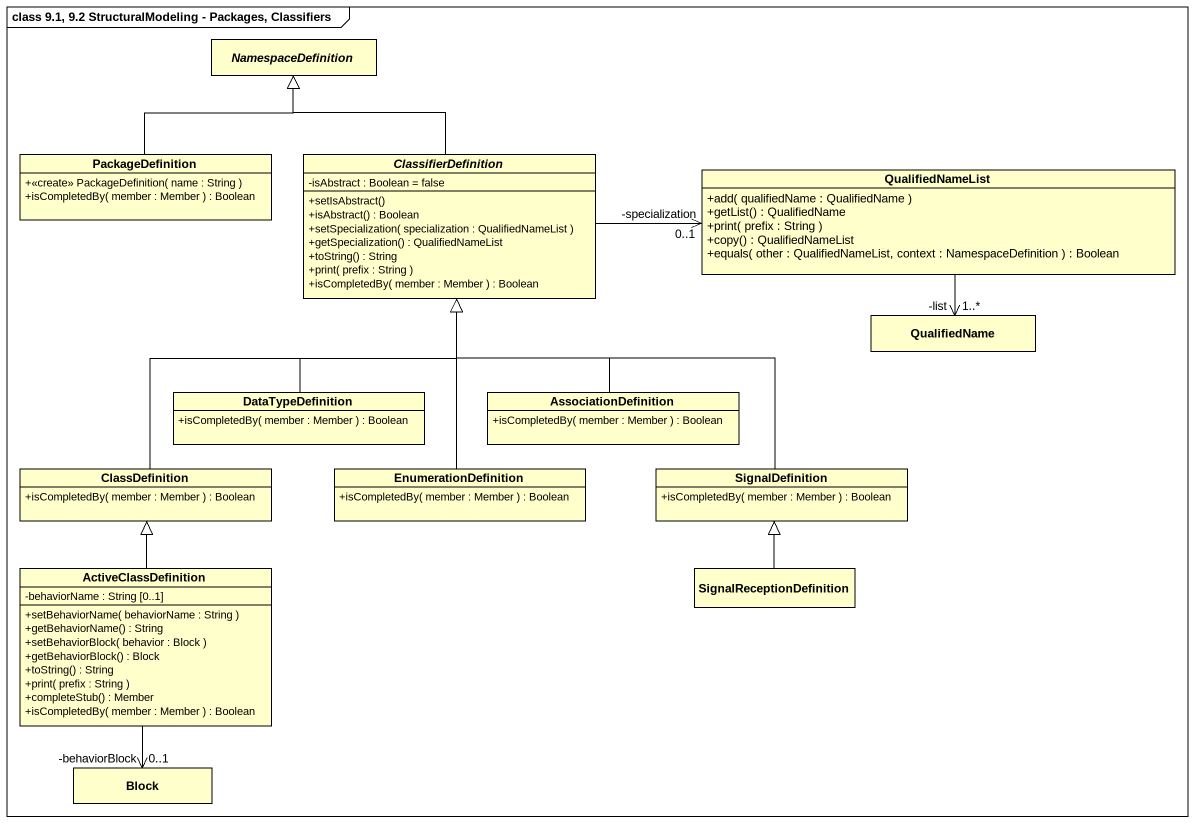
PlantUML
@startuml
mainframe class 9.1, 9.2 StructuralModeling - Packages, Classifiers
hide circle
hide empty members
skinparam classAttributeIconSize 0
abstract class NamespaceDefinition
class PackageDefinition {
  +<<create>> PackageDefinition( name : String )
  +isCompletedBy( member : Member ) : Boolean
}
abstract class ClassifierDefinition {
  -isAbstract : Boolean = false
  +setIsAbstract()
  +isAbstract() : Boolean
  +setSpecialization( specialization : QualifiedNameList )
  +getSpecialization() : QualifiedNameList
  +toString() : String
  +print( prefix : String )
  +isCompletedBy( member : Member ) : Boolean
}
class QualifiedNameList {
  +add( qualifiedName : QualifiedName )
  +getList() : QualifiedName
  +print( prefix : String )
  +copy() : QualifiedNameList
  +equals( other : QualifiedNameList, context : NamespaceDefinition ) : Boolean
}
class QualifiedName
class DataTypeDefinition {
  +isCompletedBy( member : Member ) : Boolean
}
class AssociationDefinition {
  +isCompletedBy( member : Member ) : Boolean
}
class ClassDefinition {
  +isCompletedBy( member : Member ) : Boolean
}
class EnumerationDefinition {
  +isCompletedBy( member : Member ) : Boolean
}
class SignalDefinition {
  +isCompletedBy( member : Member ) : Boolean
}
class ActiveClassDefinition {
  -behaviorName : String [0..1]
  +setBehaviorName( behaviorName : String )
  +getBehaviorName() : String
  +setBehaviorBlock( behavior : Block )
  +getBehaviorBlock() : Block
  +toString() : String
  +print( prefix : String )
  +completeStub() : Member
  +isCompletedBy( member : Member ) : Boolean
}
class SignalReceptionDefinition
class Block
PackageDefinition -up-|> NamespaceDefinition
ClassifierDefinition -up-|> NamespaceDefinition
ClassifierDefinition -right-> "-specialization\n0..1" QualifiedNameList
QualifiedNameList --> "1..*\n-list" QualifiedName
DataTypeDefinition -up-|> ClassifierDefinition
AssociationDefinition -up-|> ClassifierDefinition
ClassDefinition -up-|> ClassifierDefinition
EnumerationDefinition -up-|> ClassifierDefinition
SignalDefinition -up-|> ClassifierDefinition
ActiveClassDefinition -up-|> ClassDefinition
ActiveClassDefinition --> "-behaviorBlock\n0..1" Block
SignalReceptionDefinition -up-|> SignalDefinition
@enduml
